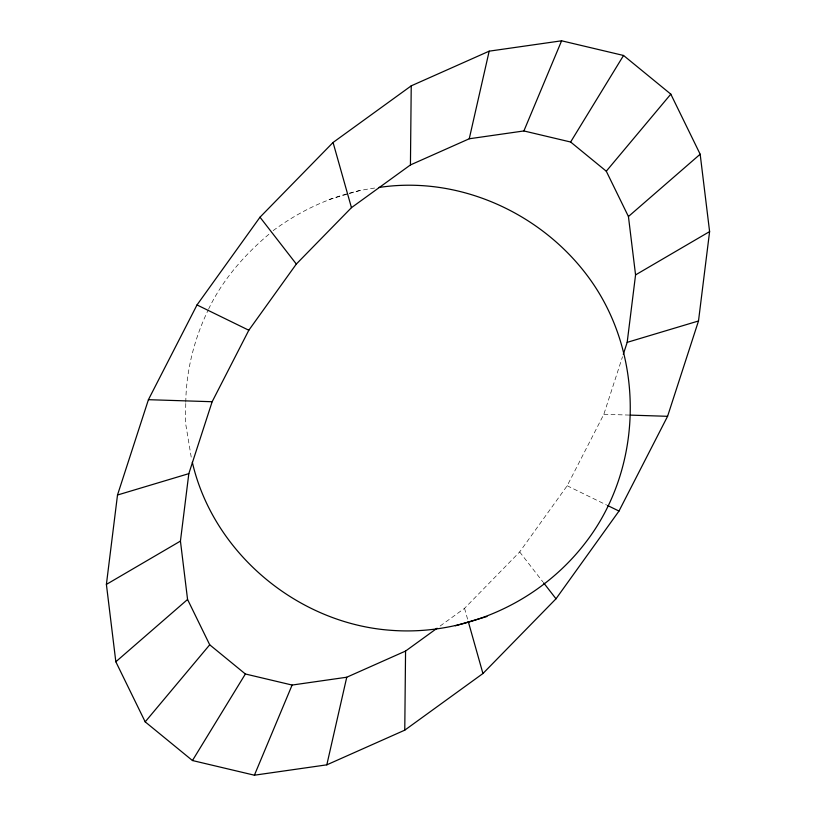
<?xml version="1.0" encoding="UTF-8"?>
<svg xmlns="http://www.w3.org/2000/svg" width="816" height="816" viewBox="0 0 816 816"><rect width="100%" height="100%" fill="white"/><g stroke="black" fill="none" stroke-linecap="round" stroke-linejoin="round"><path stroke-width="0.61" stroke-dasharray="4.08 3.06" d="M185.762 403.522L185.477 422.596L191.658 459.816M185.783 402.257C186.201 370.556 194.29 338.803 208.06 310.304M440.14 626.015L464.539 608.338L519.67 551.953L567.181 485.765L603.85 414.273L622.506 356.735M208.57 309.172C222.941 278.97 245.698 253.47 271.33 232.234M273.146 230.622C303.379 208.284 338.824 192.515 376.278 187.853M349.248 193.576L360.652 190.189M329.042 199.502L346.963 194.249M603.85 414.273L628.85 415.069M567.181 485.765L606.594 505.012M519.67 551.953L542.864 581.849M464.539 608.338L467.945 620.405"/><path stroke-width="1.22" d="M404.767 730.157L482.939 673.526L556.002 598.791L618.987 511.061L667.58 416.313L698.496 320.984L709.604 231.591L700.169 154.224L670.813 94.146L623.546 55.468L561.602 40.8L489.182 51.163L411.233 85.843L333.061 142.474L259.998 217.209L197.013 304.939L148.42 399.687L117.504 495.016L106.396 584.409L115.831 661.776L145.187 721.854L192.454 760.532L254.398 775.2L326.818 764.837L404.767 730.157L405.562 651.066L437.09 628.228M405.562 651.066L346.749 677.229L292.108 685.052L245.371 673.985L209.712 644.793L187.568 599.474L180.438 541.1L188.822 473.647L212.15 401.727L248.819 330.235L296.33 264.047L351.461 207.662L410.438 164.934L411.233 85.843M623.291 354.338L627.178 342.353L635.562 274.9L628.432 216.526L606.288 171.207L570.629 142.015L523.892 130.948L469.251 138.771L410.438 164.934M326.818 764.837L346.749 677.229M469.251 138.771L489.182 51.163M254.398 775.2L292.108 685.052M523.892 130.948L561.602 40.8M192.454 760.532L245.371 673.985M570.629 142.015L623.546 55.468M145.187 721.854L209.712 644.793M606.288 171.207L670.813 94.146M115.831 661.776L187.568 599.474M628.432 216.526L700.169 154.224M106.396 584.409L180.438 541.1M635.562 274.9L709.604 231.591M192.331 462.264C213.374 553.646 298.442 623.975 391.568 630.35C465.763 635.817 540.141 601.8 585.347 542.864C643.987 467.282 645.323 354.46 588.632 277.409C541.253 212.833 458.51 175.277 378.695 187.517M117.504 495.016L188.822 473.647M627.178 342.353L698.496 320.984M455.348 625.811L486.958 616.498M148.42 399.687L212.15 401.727M630.095 415.109L667.58 416.313M197.013 304.939L248.819 330.235M607.726 505.563L618.987 511.061M259.998 217.209L296.33 264.047M543.64 582.848L556.002 598.791M333.061 142.474L351.461 207.662M468.292 621.619L482.939 673.526"/></g></svg>
